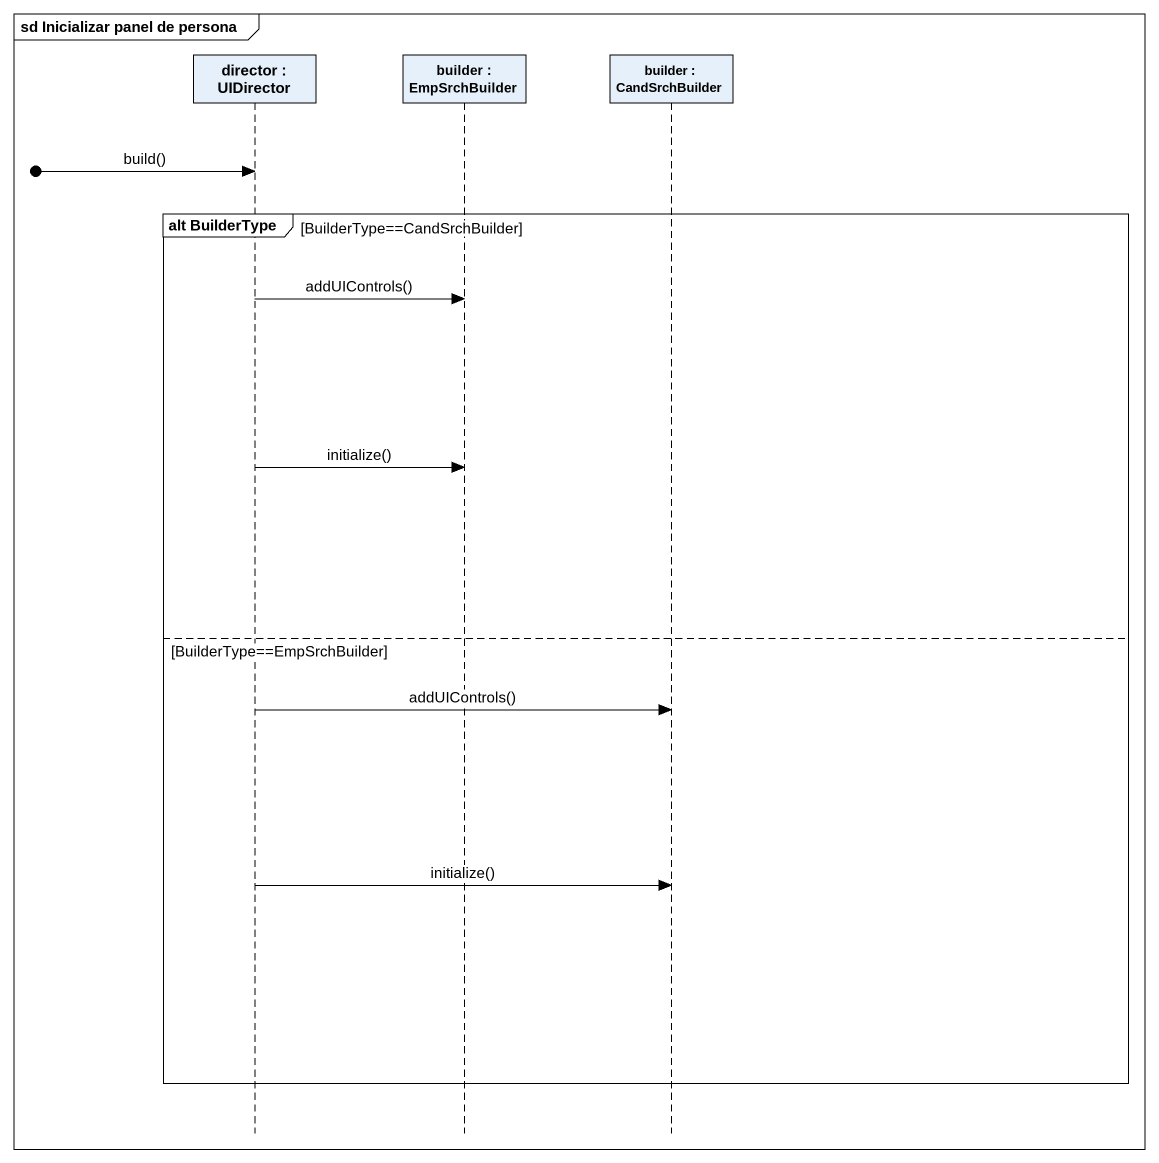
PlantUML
@startuml
mainframe sd Inicializar panel de persona
hide footbox
participant "director : UIDirector" as director
participant "builder : EmpSrchBuilder" as builder
participant "builder : CandSrchBuilder" as builder_2

[o-> director : build()
group alt BuilderType [BuilderType==CandSrchBuilder]
  director -> builder : addUIControls()
  director -> builder : initialize()
else BuilderType==EmpSrchBuilder
  director -> builder_2 : addUIControls()
  director -> builder_2 : initialize()
end
@enduml
